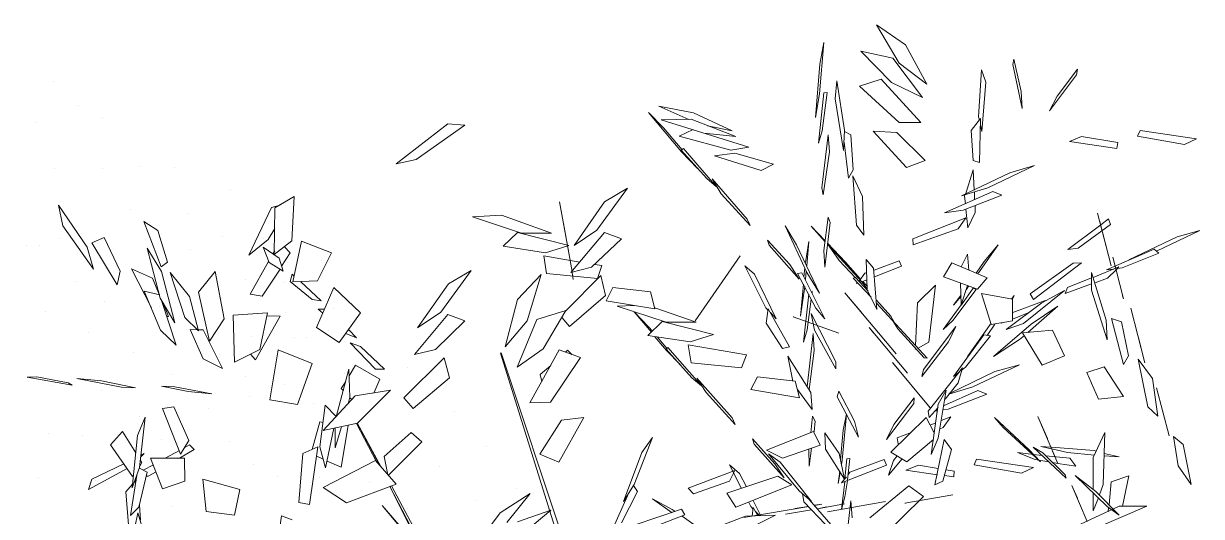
# Model space of a CAD drawing. Header units: metres. Extents: x 42 to 199, y -121 to 268.
# Drawn here: x 103.519 to 106.026, y -81.727 to -80.677 of the extents above; entities that cross this region are included whole.
import ezdxf

# ---------------------------------------------------------------- set-up
doc = ezdxf.new("R2010")
doc.units = ezdxf.units.M
doc.header["$LTSCALE"] = 0.3
doc.layers.get('0').update_dxf_attribs({"color": 8})
for name, color, linetype, lineweight in [('A-Hatch', 8, 'Continuous', 9), ('A-LANDSCAPE', 8, 'Continuous', 5), ('DA HOUSE ARCH LAYOUT', 8, 'Continuous', 9)]:
    doc.layers.add(name, color=color, linetype=linetype, lineweight=lineweight)

# ---------------------------------------------------------------- blocks, each defined once
blk = doc.blocks.new('02PTRX29')
at = {"color": 8, "linetype": 'Continuous', "transparency": 33554572}
for p, q in [((-0.04801, 0.46542), (-0.03662, 0.47326)), ((-0.04554, 0.45821), (-0.03662, 0.47326)), ((-0.05636, 0.44998), (-0.04801, 0.46542)), ((-0.03055, 0.46289), (-0.04308, 0.46023)), ((-0.04251, 0.45062), (-0.03055, 0.46289)), ((-0.01423, 0.44619), (-0.01594, 0.4663)), ((-0.01594, 0.4663), (-0.01442, 0.45783)), ((-0.09374, 0.44037), (-0.09014, 0.4577)), ((-0.09052, 0.45985), (-0.09336, 0.44707)), ((-0.09014, 0.4577), (-0.09052, 0.45985)), ((-0.04554, 0.45821), (-0.05636, 0.44998)), ((-0.04308, 0.46023), (-0.05465, 0.4448)), ((-0.01442, 0.45783), (-0.01271, 0.43695)), ((-0.11518, 0.45365), (-0.11556, 0.4558)), ((-0.10759, 0.4453), (-0.11556, 0.4558)), ((-0.11518, 0.45365), (-0.10456, 0.43948)), ((-0.0778, 0.45555), (-0.07951, 0.45074)), ((-0.07666, 0.43721), (-0.0778, 0.45555)), ((-0.07799, 0.43139), (-0.07951, 0.45074)), ((-0.05465, 0.4448), (-0.04251, 0.45062)), ((-0.03852, 0.45188), (-0.05408, 0.43493)), ((-0.04554, 0.43493), (-0.02998, 0.44923)), ((-0.03852, 0.45188), (-0.02998, 0.44923)), ((-0.0241, 0.43189), (-0.02106, 0.45125)), ((-0.02049, 0.44416), (-0.02106, 0.45125)), ((-0.10456, 0.43948), (-0.10759, 0.4453)), ((-0.09374, 0.44037), (-0.09336, 0.44707)), ((-0.02372, 0.42392), (-0.02049, 0.44416)), ((-0.01594, 0.44657), (-0.01727, 0.4467)), ((-0.01537, 0.43164), (-0.01727, 0.4467)), ((-0.01594, 0.44657), (-0.01385, 0.42683)), ((-0.01271, 0.43695), (-0.01423, 0.44619)), ((0.04877, 0.44138), (0.03511, 0.43873)), ((0.037, 0.43607), (0.04877, 0.44138)), ((-0.07382, 0.43177), (-0.07742, 0.43645)), ((-0.07742, 0.43645), (-0.07704, 0.41924)), ((-0.07704, 0.43582), (-0.07666, 0.43721)), ((-0.05408, 0.43493), (-0.04554, 0.43493)), ((0.01347, 0.42519), (0.04782, 0.43594)), ((0.0186, 0.42949), (0.03605, 0.43619)), ((0.03511, 0.43873), (0.01992, 0.43164)), ((0.03605, 0.43619), (0.04782, 0.43594)), ((0.03985, 0.42342), (0.05275, 0.43885)), ((0.04687, 0.43278), (0.05275, 0.43885)), ((-0.16224, 0.42848), (-0.14004, 0.43177)), ((-0.13909, 0.42962), (-0.14004, 0.43177)), ((-0.07742, 0.43404), (-0.07799, 0.43139)), ((-0.07458, 0.42), (-0.07382, 0.43177)), ((-0.04459, 0.43101), (-0.05579, 0.42)), ((-0.04839, 0.41722), (-0.0353, 0.43151)), ((-0.0353, 0.43151), (-0.04459, 0.43101)), ((-0.02752, 0.41633), (-0.02657, 0.43012)), ((-0.02657, 0.43012), (-0.0241, 0.43139)), ((-0.0241, 0.43189), (-0.02372, 0.42392)), ((-0.01822, 0.42342), (-0.01765, 0.43012)), ((-0.01518, 0.40925), (-0.01765, 0.43012)), ((-0.01385, 0.42683), (-0.01537, 0.43164)), ((0.03112, 0.43076), (0.0186, 0.42949)), ((0.01992, 0.43164), (0.0296, 0.43366)), ((0.0353, 0.43215), (0.0408, 0.42962)), ((0.04687, 0.43278), (0.03966, 0.42418)), ((0.1315, 0.43442), (0.12486, 0.43392)), ((0.12486, 0.43392), (0.14403, 0.42038)), ((0.15181, 0.41874), (0.1315, 0.43442)), ((-0.1575, 0.42633), (-0.16224, 0.42848)), ((-0.13909, 0.42962), (-0.1575, 0.42633)), ((-0.13131, 0.42709), (-0.11708, 0.42949)), ((-0.13093, 0.42468), (-0.13131, 0.42709)), ((-0.11234, 0.42747), (-0.13093, 0.42468)), ((-0.11708, 0.42949), (-0.11234, 0.42747)), ((-0.02562, 0.41304), (-0.02391, 0.42721)), ((0.02049, 0.42405), (0.01347, 0.42519)), ((0.0408, 0.42962), (0.02049, 0.42405)), ((-0.01575, 0.40659), (-0.01822, 0.42342)), ((0.0038, 0.41861), (0.01898, 0.42291)), ((0.02695, 0.4219), (0.00854, 0.41608)), ((0.01898, 0.42291), (0.02695, 0.4219)), ((0.03909, 0.42468), (0.02619, 0.40963)), ((0.02998, 0.41292), (0.04004, 0.42405)), ((0.03359, 0.41684), (0.03985, 0.42342)), ((0.04004, 0.42405), (0.03909, 0.42468)), ((0.03966, 0.42418), (0.04004, 0.42405)), ((-0.089, 0.41519), (-0.09868, 0.41798)), ((-0.09868, 0.41798), (-0.08027, 0.40925)), ((-0.07704, 0.41924), (-0.07458, 0.42)), ((-0.07496, 0.40836), (-0.07458, 0.41633)), ((-0.07154, 0.40672), (-0.07458, 0.41633)), ((-0.05579, 0.42), (-0.04839, 0.41722)), ((-0.02562, 0.41304), (-0.02752, 0.41633)), ((0.00854, 0.41608), (0.0038, 0.41861)), ((0.14403, 0.42038), (0.15181, 0.41874)), ((-0.07002, 0.40609), (-0.089, 0.41519)), ((-0.03112, 0.40583), (-0.02733, 0.41393)), ((-0.02884, 0.39457), (-0.02733, 0.41393)), ((0.02789, 0.41279), (0.01404, 0.39698)), ((0.02429, 0.40697), (0.02789, 0.41279)), ((0.02619, 0.40963), (0.02998, 0.41292)), ((-0.08236, 0.40786), (-0.08577, 0.40634)), ((-0.08236, 0.40786), (-0.06338, 0.39951)), ((-0.07002, 0.40609), (-0.08027, 0.40925)), ((-0.07514, 0.40457), (-0.07514, 0.4076)), ((-0.01575, 0.40659), (-0.01518, 0.40925)), ((0.0129, 0.39445), (0.02429, 0.40697)), ((0.07002, 0.40381), (0.0611, 0.40912)), ((0.0611, 0.40912), (0.07306, 0.39268)), ((-0.08577, 0.40634), (-0.07059, 0.40052)), ((-0.07533, 0.39963), (-0.07533, 0.40229)), ((-0.07116, 0.40596), (-0.07154, 0.40305)), ((-0.07135, 0.40647), (-0.07116, 0.40596)), ((-0.03169, 0.39065), (-0.03112, 0.40583)), ((0.08198, 0.3866), (0.07002, 0.40381)), ((0.08406, 0.38382), (0.08767, 0.40381)), ((0.08767, 0.40381), (0.08596, 0.39382)), ((0.19944, 0.40141), (0.19185, 0.40583)), ((0.19185, 0.40583), (0.1928, 0.3885)), ((0.20077, 0.40153), (0.19735, 0.40242)), ((0.27306, 0.38597), (0.28426, 0.40242)), ((0.28255, 0.39432), (0.28426, 0.40242)), ((-0.12334, 0.39938), (-0.12771, 0.38268)), ((-0.07249, 0.39356), (-0.07533, 0.39963)), ((-0.07249, 0.39356), (-0.07173, 0.4009)), ((-0.07173, 0.39748), (-0.05086, 0.38926)), ((-0.06869, 0.39318), (-0.07173, 0.39748)), ((-0.06338, 0.39951), (-0.07059, 0.40052)), ((-0.01841, 0.39571), (-0.01765, 0.39774)), ((-0.01765, 0.39774), (-0.01594, 0.38471)), ((0.11044, 0.3985), (0.0909, 0.39154)), ((0.10266, 0.39154), (0.12183, 0.39786)), ((0.12183, 0.39786), (0.11044, 0.3985)), ((0.19963, 0.38306), (0.19944, 0.40141)), ((0.20968, 0.38281), (0.20077, 0.40153)), ((-0.12866, 0.37863), (-0.1241, 0.39647)), ((-0.12847, 0.39483), (-0.12771, 0.3971)), ((-0.12847, 0.39483), (-0.11575, 0.38559)), ((-0.12467, 0.3947), (-0.12771, 0.3971)), ((-0.11177, 0.38509), (-0.12467, 0.3947)), ((-0.05105, 0.38686), (-0.06869, 0.39318)), ((-0.03169, 0.39065), (-0.02884, 0.39457)), ((-0.01841, 0.39571), (-0.01632, 0.37813)), ((-0.01651, 0.3885), (-0.01101, 0.39419)), ((-0.01651, 0.38812), (-0.01101, 0.39419)), ((-0.0093, 0.37598), (-0.00076, 0.39432)), ((-0.00076, 0.39432), (-0.00531, 0.38686)), ((0.01404, 0.39698), (0.0129, 0.39445)), ((0.08596, 0.39382), (0.08274, 0.37648)), ((0.19944, 0.39331), (0.20209, 0.38901)), ((0.25086, 0.39609), (0.24403, 0.37825)), ((0.24536, 0.39255), (0.25086, 0.39609)), ((0.2706, 0.37737), (0.28255, 0.39432)), ((-0.16357, 0.39255), (-0.14649, 0.38445)), ((-0.15465, 0.39002), (-0.16357, 0.39255)), ((-0.13568, 0.38104), (-0.15465, 0.39002)), ((-0.05105, 0.38686), (-0.05086, 0.38926)), ((-0.01006, 0.38825), (-0.0093, 0.37863)), ((-0.00873, 0.3799), (-0.01006, 0.38825)), ((-0.00266, 0.37914), (0.00607, 0.38875)), ((0.00607, 0.38875), (0.0055, 0.38673)), ((0.07002, 0.39179), (0.06338, 0.38926)), ((0.06338, 0.38926), (0.07514, 0.37813)), ((0.0833, 0.3761), (0.07002, 0.39179)), ((0.07306, 0.39268), (0.08198, 0.3866)), ((0.10418, 0.39179), (0.08406, 0.3866)), ((0.0909, 0.39154), (0.10266, 0.39154)), ((0.10987, 0.38635), (0.10418, 0.39179)), ((0.189, 0.38838), (0.17724, 0.38382)), ((0.19242, 0.37231), (0.189, 0.38838)), ((0.1928, 0.3885), (0.19963, 0.38306)), ((0.20209, 0.38901), (0.20968, 0.38281)), ((0.24156, 0.38003), (0.24536, 0.39255)), ((0.26016, 0.37661), (0.26642, 0.38977)), ((0.27117, 0.38774), (0.26642, 0.38977)), ((-0.14744, 0.38357), (-0.14555, 0.38521)), ((-0.14555, 0.38521), (-0.12695, 0.37712)), ((-0.11575, 0.38559), (-0.11177, 0.38509)), ((-0.08444, 0.38686), (-0.07894, 0.38041)), ((-0.07647, 0.37547), (-0.08444, 0.38686)), ((-0.03074, 0.37256), (-0.01803, 0.38635)), ((-0.03036, 0.37345), (-0.01992, 0.38433)), ((-0.01746, 0.38749), (-0.02448, 0.38015)), ((-0.02201, 0.38079), (-0.01803, 0.38635)), ((-0.01841, 0.3861), (-0.01746, 0.38698)), ((-0.01746, 0.38698), (-0.01746, 0.38749)), ((-0.01632, 0.37813), (-0.01594, 0.38471)), ((-0.00531, 0.38686), (-0.01423, 0.36788)), ((-0.00626, 0.37345), (0.0055, 0.38673)), ((0.08406, 0.3866), (0.09317, 0.38382)), ((0.09317, 0.38382), (0.10987, 0.38635)), ((0.17724, 0.38382), (0.18274, 0.37282)), ((0.19337, 0.38382), (0.19564, 0.3861)), ((0.19678, 0.37851), (0.19337, 0.38382)), ((0.19773, 0.38167), (0.20399, 0.38597)), ((0.2002, 0.38332), (0.19944, 0.38458)), ((0.20399, 0.38597), (0.20171, 0.3799)), ((0.24384, 0.37648), (0.24953, 0.38559)), ((0.24441, 0.36598), (0.24953, 0.38559)), ((0.2613, 0.37117), (0.27117, 0.38774)), ((0.2706, 0.37737), (0.27306, 0.38597)), ((-0.13302, 0.37788), (-0.14744, 0.38357)), ((-0.13568, 0.38104), (-0.13663, 0.38129)), ((-0.13359, 0.36573), (-0.12942, 0.38205)), ((-0.12942, 0.38205), (-0.13112, 0.37547)), ((-0.0983, 0.36548), (-0.11708, 0.37977)), ((-0.11708, 0.37977), (-0.11386, 0.37965)), ((-0.11386, 0.37965), (-0.09697, 0.36763)), ((-0.06623, 0.37977), (-0.08008, 0.37395)), ((-0.07894, 0.38041), (-0.07571, 0.37572)), ((-0.0723, 0.38319), (-0.07287, 0.37699)), ((-0.06983, 0.37825), (-0.0723, 0.38319)), ((-0.063, 0.37433), (-0.06623, 0.37977)), ((-0.04554, 0.38066), (-0.04649, 0.37851)), ((-0.03567, 0.37699), (-0.04554, 0.38066)), ((-0.03549, 0.37775), (-0.03264, 0.38116)), ((-0.03302, 0.36927), (-0.03264, 0.38116)), ((-0.02448, 0.38015), (-0.03036, 0.37345)), ((-0.02846, 0.37395), (-0.02201, 0.38079)), ((-0.00266, 0.37914), (-0.00626, 0.37345)), ((0.03454, 0.357), (0.01689, 0.38256)), ((0.07116, 0.37876), (0.07382, 0.37914)), ((0.0797, 0.38015), (0.09393, 0.38256)), ((0.09279, 0.3756), (0.09393, 0.38256)), ((0.19621, 0.37661), (0.19773, 0.38167)), ((0.20171, 0.3799), (0.19621, 0.37661)), ((0.2019, 0.38041), (0.20912, 0.3675)), ((0.24403, 0.37825), (0.24156, 0.38003)), ((-0.13112, 0.37762), (-0.13302, 0.37788)), ((-0.13074, 0.37712), (-0.13169, 0.37825)), ((-0.13169, 0.37825), (-0.12164, 0.37408)), ((-0.13074, 0.37712), (-0.12733, 0.37383)), ((-0.12695, 0.37712), (-0.1298, 0.37737)), ((-0.12107, 0.37598), (-0.12676, 0.35738)), ((-0.12107, 0.36915), (-0.12107, 0.37598)), ((-0.04649, 0.37851), (-0.03586, 0.37433)), ((-0.03549, 0.37775), (-0.03681, 0.36156)), ((-0.03283, 0.37598), (-0.03207, 0.37572)), ((-0.03207, 0.37572), (-0.02979, 0.37269)), ((-0.0074, 0.37585), (-0.01632, 0.35789)), ((-0.01423, 0.36788), (-0.0093, 0.37598)), ((-0.0129, 0.36206), (-0.00569, 0.3756)), ((-0.00911, 0.37661), (-0.00873, 0.37332)), ((-0.00816, 0.37433), (-0.00854, 0.37788)), ((-0.00569, 0.3756), (-0.0074, 0.37585)), ((0.00266, 0.35789), (0.0112, 0.37535)), ((0.01499, 0.37863), (0.00683, 0.36219)), ((0.0112, 0.37535), (0.01499, 0.37863)), ((0.06964, 0.367), (0.07154, 0.37484)), ((0.07287, 0.3737), (0.07116, 0.37876)), ((0.07154, 0.37484), (0.0852, 0.36105)), ((0.09279, 0.3756), (0.07287, 0.3737)), ((0.07514, 0.37813), (0.0833, 0.3761)), ((0.08274, 0.3761), (0.08236, 0.37332)), ((0.08274, 0.37648), (0.08274, 0.3761)), ((0.10038, 0.357), (0.09488, 0.37522)), ((0.09488, 0.37522), (0.10418, 0.36548)), ((0.1224, 0.37686), (0.13131, 0.37155)), ((0.13435, 0.36042), (0.1224, 0.37686)), ((0.19185, 0.37459), (0.19261, 0.37535)), ((0.19261, 0.37535), (0.19337, 0.37256)), ((0.20437, 0.36674), (0.19735, 0.37737)), ((0.22278, 0.37648), (0.21936, 0.35789)), ((0.22942, 0.36826), (0.22278, 0.37648)), ((0.23284, 0.36662), (0.24043, 0.3761)), ((0.24043, 0.3761), (0.23473, 0.35839)), ((0.24384, 0.37648), (0.23872, 0.35624)), ((0.24745, 0.37383), (0.25561, 0.3775)), ((0.24783, 0.36219), (0.25561, 0.3775)), ((0.2613, 0.37117), (0.26016, 0.37661)), ((-0.1224, 0.37193), (-0.12733, 0.37383)), ((-0.12107, 0.37395), (-0.11158, 0.37016)), ((-0.11063, 0.36775), (-0.12107, 0.37155)), ((-0.11158, 0.37016), (-0.11063, 0.36775)), ((-0.08008, 0.37395), (-0.07628, 0.36953)), ((-0.07628, 0.36953), (-0.063, 0.37433)), ((-0.07571, 0.3694), (-0.07458, 0.36991)), ((-0.07458, 0.36991), (-0.07002, 0.36333)), ((-0.07268, 0.37041), (-0.07306, 0.37066)), ((-0.07192, 0.36927), (-0.07268, 0.37041)), ((-0.06983, 0.36333), (-0.0723, 0.37092)), ((-0.06964, 0.37193), (-0.06983, 0.36333)), ((-0.05977, 0.37104), (-0.05275, 0.36409)), ((-0.05977, 0.37104), (-0.05712, 0.34865)), ((-0.03454, 0.36636), (-0.02752, 0.37383)), ((-0.0334, 0.36877), (-0.02846, 0.37408)), ((-0.03302, 0.37319), (-0.03036, 0.37218)), ((-0.03302, 0.36965), (-0.03093, 0.37231)), ((-0.03283, 0.37079), (-0.03131, 0.37256)), ((-0.02941, 0.3718), (-0.02884, 0.37168)), ((-0.02922, 0.37206), (-0.02884, 0.37168)), ((-0.02846, 0.37408), (-0.02752, 0.37383)), ((-0.00854, 0.37054), (-0.00683, 0.3589)), ((-0.00797, 0.37142), (-0.00683, 0.3589)), ((0.05199, 0.36839), (0.0668, 0.37016)), ((0.06945, 0.36497), (0.0668, 0.37016)), ((0.14346, 0.35435), (0.13131, 0.37155)), ((0.17629, 0.37016), (0.16585, 0.36016)), ((0.18312, 0.35447), (0.17629, 0.37016)), ((0.18122, 0.36485), (0.18938, 0.37244)), ((0.18274, 0.37282), (0.19242, 0.37231)), ((0.19337, 0.37256), (0.18483, 0.36548)), ((0.24745, 0.37383), (0.24479, 0.36738)), ((-0.13321, 0.36687), (-0.13359, 0.36573)), ((-0.12714, 0.34966), (-0.12107, 0.36915)), ((-0.10152, 0.36409), (-0.11044, 0.36902)), ((-0.11044, 0.36902), (-0.09431, 0.35599)), ((-0.0983, 0.36548), (-0.09697, 0.36763)), ((-0.09071, 0.367), (-0.08957, 0.3656)), ((-0.08995, 0.3656), (-0.09071, 0.367)), ((-0.08995, 0.3656), (-0.0778, 0.36775)), ((-0.08995, 0.357), (-0.08995, 0.3656)), ((-0.0778, 0.36775), (-0.0816, 0.35561)), ((-0.06661, 0.35725), (-0.07571, 0.3694)), ((-0.06983, 0.36725), (-0.0668, 0.3632)), ((-0.0668, 0.3632), (-0.06983, 0.36674)), ((-0.0444, 0.3441), (-0.02429, 0.36801)), ((-0.04232, 0.3589), (-0.03662, 0.36522)), ((-0.03681, 0.36156), (-0.03302, 0.36927)), ((-0.02429, 0.36801), (-0.03093, 0.36016)), ((-0.01139, 0.36788), (-0.01139, 0.36864)), ((-0.01139, 0.36864), (-0.01101, 0.36851)), ((-0.00949, 0.35359), (-0.01101, 0.3656)), ((-0.00797, 0.34865), (-0.01006, 0.3675)), ((0.05029, 0.36181), (0.05199, 0.36839)), ((0.08387, 0.35485), (0.06964, 0.367)), ((0.10418, 0.36548), (0.10911, 0.34688)), ((0.18483, 0.36548), (0.18122, 0.36485)), ((0.20912, 0.3675), (0.20437, 0.36674)), ((0.22506, 0.34903), (0.22942, 0.36826)), ((0.22942, 0.35308), (0.23284, 0.36662)), ((0.23872, 0.35624), (0.24441, 0.36598)), ((0.25067, 0.36877), (0.24422, 0.35346)), ((0.2446, 0.36725), (0.25067, 0.36877)), ((-0.14194, 0.34056), (-0.13644, 0.36206)), ((-0.09735, 0.35574), (-0.10778, 0.36282)), ((-0.10778, 0.36282), (-0.09602, 0.35245)), ((-0.09014, 0.36029), (-0.10285, 0.3651)), ((-0.10285, 0.3651), (-0.10285, 0.36472)), ((-0.08748, 0.35371), (-0.10152, 0.36409)), ((-0.07002, 0.36333), (-0.06983, 0.36333)), ((-0.06983, 0.36333), (-0.06281, 0.35371)), ((-0.05655, 0.34245), (-0.03662, 0.36396)), ((-0.05199, 0.34739), (-0.05275, 0.36409)), ((-0.01632, 0.35789), (-0.0129, 0.36206)), ((0.00588, 0.36181), (-0.00247, 0.34688)), ((0.00588, 0.36118), (0.00683, 0.36219)), ((0.00664, 0.35612), (0.00588, 0.36181)), ((0.05029, 0.36219), (0.03416, 0.3565)), ((0.04592, 0.3565), (0.06509, 0.36282)), ((0.06945, 0.36497), (0.05029, 0.36181)), ((0.05845, 0.36054), (0.05161, 0.35257)), ((0.05275, 0.35472), (0.05845, 0.36054)), ((0.06509, 0.36282), (0.05845, 0.36307)), ((0.09412, 0.34612), (0.0852, 0.36118)), ((0.0852, 0.36118), (0.09659, 0.35763)), ((0.18236, 0.36168), (0.17989, 0.36168)), ((0.18236, 0.36168), (0.18065, 0.36004)), ((0.23815, 0.34751), (0.24384, 0.3651)), ((0.24118, 0.35877), (0.24346, 0.36459)), ((-0.13549, 0.34334), (-0.13283, 0.35662)), ((-0.12885, 0.35801), (-0.13359, 0.33992)), ((-0.13283, 0.35662), (-0.12885, 0.35801)), ((-0.12676, 0.35738), (-0.12714, 0.34966)), ((-0.08995, 0.35776), (-0.09678, 0.36042)), ((-0.09431, 0.35599), (-0.08748, 0.35371)), ((-0.09014, 0.36029), (-0.08995, 0.36004)), ((-0.08995, 0.36004), (-0.09014, 0.36029)), ((-0.0816, 0.35561), (-0.08995, 0.357)), ((-0.08558, 0.35612), (-0.08634, 0.35637)), ((-0.0723, 0.34309), (-0.0816, 0.35612)), ((-0.06281, 0.35371), (-0.06661, 0.35725)), ((-0.04497, 0.35397), (-0.04308, 0.357)), ((-0.04364, 0.3565), (-0.04232, 0.3589)), ((-0.02182, 0.35219), (-0.00398, 0.35865)), ((-0.01101, 0.35991), (-0.02068, 0.34094)), ((-0.01233, 0.35346), (-0.01101, 0.35991)), ((-0.00398, 0.35865), (-0.00417, 0.35865)), ((0.00019, 0.34625), (0.00664, 0.35612)), ((0.00493, 0.36029), (0.00266, 0.35789)), ((0.04744, 0.35675), (0.02733, 0.35169)), ((0.03416, 0.3565), (0.04592, 0.3565)), ((0.05313, 0.35131), (0.04744, 0.35675)), ((0.08672, 0.35827), (0.08387, 0.35485)), ((0.09659, 0.35763), (0.10437, 0.33891)), ((0.10911, 0.34688), (0.10038, 0.357)), ((0.1315, 0.35953), (0.12486, 0.357)), ((0.12486, 0.357), (0.13644, 0.34587)), ((0.1446, 0.34385), (0.1315, 0.35953)), ((0.13435, 0.36042), (0.14346, 0.35435)), ((0.16585, 0.36016), (0.1742, 0.34853)), ((0.19735, 0.3589), (0.20247, 0.35903)), ((0.19735, 0.3589), (0.20703, 0.34169)), ((0.21576, 0.35928), (0.20228, 0.36016)), ((0.20228, 0.36016), (0.20532, 0.34587)), ((0.20247, 0.35903), (0.20247, 0.3589)), ((0.21519, 0.34081), (0.21576, 0.35928)), ((0.22506, 0.34903), (0.21936, 0.35789)), ((0.23473, 0.35839), (0.22942, 0.35308)), ((0.24175, 0.35877), (0.24118, 0.35877)), ((-0.11044, 0.34334), (-0.1057, 0.35346)), ((-0.1057, 0.35346), (-0.09393, 0.35232)), ((-0.09393, 0.35232), (-0.10171, 0.33967)), ((-0.08255, 0.34309), (-0.09735, 0.35574)), ((-0.09469, 0.35131), (-0.09279, 0.34979)), ((-0.08008, 0.35131), (-0.08311, 0.35574)), ((-0.08141, 0.35118), (-0.07875, 0.35156)), ((-0.0668, 0.33524), (-0.07875, 0.35156)), ((-0.06774, 0.35485), (-0.05503, 0.3379)), ((-0.0649, 0.34878), (-0.06774, 0.35485)), ((-0.05541, 0.34258), (-0.04497, 0.35397)), ((-0.04877, 0.33651), (-0.03378, 0.35447)), ((-0.03738, 0.35232), (-0.0444, 0.3441)), ((-0.03378, 0.35447), (-0.03549, 0.35232)), ((-0.02068, 0.33828), (-0.01233, 0.35346)), ((-0.01214, 0.34536), (-0.01177, 0.35207)), ((-0.01177, 0.35207), (-0.00949, 0.33119)), ((-0.00949, 0.35359), (-0.00797, 0.34865)), ((0.02733, 0.35169), (0.03643, 0.34878)), ((0.03643, 0.34878), (0.05313, 0.35131)), ((0.05124, 0.35295), (0.05275, 0.35472)), ((0.1704, 0.35359), (0.16737, 0.35042)), ((0.16737, 0.35042), (0.17154, 0.35207)), ((0.1742, 0.34853), (0.18312, 0.35447)), ((0.21993, 0.33841), (0.22752, 0.35359)), ((0.22752, 0.3422), (0.23265, 0.35371)), ((0.22752, 0.35359), (0.22942, 0.35359)), ((0.22942, 0.35359), (0.2298, 0.35359)), ((0.2298, 0.35359), (0.23265, 0.35371)), ((0.23815, 0.34751), (0.24422, 0.35346)), ((-0.13947, 0.35042), (-0.14194, 0.34056)), ((-0.09279, 0.34979), (-0.08255, 0.34309)), ((-0.07154, 0.33891), (-0.08141, 0.35118)), ((-0.05446, 0.33524), (-0.0649, 0.34878)), ((-0.05712, 0.34865), (-0.05294, 0.34638)), ((-0.00247, 0.34688), (0.00019, 0.34625)), ((0.03719, 0.34764), (0.01442, 0.34372)), ((0.04516, 0.34663), (0.03207, 0.33157)), ((0.03719, 0.34764), (0.03605, 0.34056)), ((0.04592, 0.346), (0.04516, 0.34663)), ((0.04554, 0.34612), (0.04934, 0.35068)), ((0.05029, 0.3508), (0.04573, 0.34536)), ((0.15636, 0.33803), (0.16585, 0.34701)), ((0.16984, 0.3484), (0.15997, 0.33803)), ((0.16585, 0.34701), (0.16984, 0.3484)), ((-0.14498, 0.33448), (-0.13928, 0.34207)), ((-0.13928, 0.34207), (-0.14308, 0.32335)), ((-0.13359, 0.33992), (-0.13549, 0.34334)), ((-0.11044, 0.34334), (-0.10171, 0.33967)), ((-0.0723, 0.34309), (-0.07344, 0.3441)), ((-0.05655, 0.34245), (-0.05541, 0.34258)), ((-0.05218, 0.34612), (-0.0518, 0.346)), ((-0.05199, 0.34638), (-0.0518, 0.346)), ((-0.01214, 0.34536), (-0.01025, 0.33006)), ((-0.01082, 0.32892), (-0.0019, 0.34321)), ((-0.0019, 0.34321), (-0.0038, 0.33335)), ((0.01442, 0.34372), (0.01632, 0.33866)), ((0.03586, 0.33474), (0.04592, 0.346)), ((0.04042, 0.33992), (0.04573, 0.34536)), ((0.04592, 0.346), (0.04554, 0.34612)), ((0.11063, 0.34448), (0.05826, 0.18698)), ((0.05996, 0.18065), (0.11082, 0.34435)), ((0.07951, 0.34271), (0.08786, 0.34562)), ((0.07951, 0.34271), (0.09127, 0.32512)), ((0.08463, 0.34549), (0.08274, 0.34372)), ((0.08463, 0.34549), (0.08539, 0.34473)), ((0.09943, 0.32487), (0.08786, 0.34562)), ((0.10437, 0.33891), (0.09412, 0.34612)), ((0.11082, 0.34435), (0.11082, 0.34448)), ((0.13093, 0.33474), (0.13302, 0.34258)), ((0.14877, 0.32677), (0.13302, 0.34258)), ((0.13644, 0.34587), (0.1446, 0.34385)), ((0.19811, 0.34574), (0.18483, 0.3403)), ((0.20134, 0.32601), (0.19811, 0.34574)), ((0.20532, 0.34587), (0.21519, 0.34081)), ((0.20893, 0.34397), (0.20703, 0.34169)), ((0.22752, 0.3422), (0.21993, 0.33841)), ((-0.126, 0.33904), (-0.13359, 0.3274)), ((-0.126, 0.33904), (-0.11917, 0.33676)), ((-0.08311, 0.33714), (-0.09279, 0.3398)), ((-0.09279, 0.3398), (-0.07439, 0.33119)), ((-0.07021, 0.33777), (-0.07154, 0.33891)), ((-0.05693, 0.32158), (-0.0704, 0.33866)), ((-0.0704, 0.33866), (-0.06869, 0.33271)), ((-0.05769, 0.32297), (-0.04289, 0.34068)), ((-0.05503, 0.3379), (-0.05446, 0.33524)), ((-0.04289, 0.34068), (-0.04573, 0.33739)), ((-0.02068, 0.34094), (-0.02068, 0.33828)), ((0.01632, 0.33866), (0.03605, 0.34056)), ((0.09108, 0.33954), (0.09526, 0.336)), ((0.15997, 0.33803), (0.15636, 0.33803)), ((0.15826, 0.3341), (0.16775, 0.33967)), ((0.17021, 0.3355), (0.16775, 0.33967)), ((0.1704, 0.33803), (0.17002, 0.32715)), ((0.17534, 0.31943), (0.1704, 0.33803)), ((0.18483, 0.3403), (0.19052, 0.32424)), ((-0.14706, 0.31968), (-0.14498, 0.33448)), ((-0.12372, 0.32626), (-0.11917, 0.33676)), ((-0.06528, 0.32854), (-0.08311, 0.33714)), ((-0.0668, 0.33524), (-0.06926, 0.33701)), ((-0.00474, 0.33335), (-0.00645, 0.32677)), ((0.01006, 0.33512), (-0.00474, 0.33335)), ((0.01271, 0.33006), (0.01006, 0.33512)), ((0.03378, 0.33461), (0.01992, 0.31892)), ((0.03017, 0.32892), (0.03378, 0.33461)), ((0.03207, 0.33157), (0.03586, 0.33474)), ((0.09526, 0.336), (0.09469, 0.33322)), ((0.14517, 0.32259), (0.13093, 0.33474)), ((0.16054, 0.32866), (0.15826, 0.3341)), ((0.17154, 0.33322), (0.17344, 0.33044)), ((0.26737, 0.33347), (0.25409, 0.33081)), ((0.25959, 0.33107), (0.27705, 0.33448)), ((0.27705, 0.33448), (0.26737, 0.33347)), ((0.27895, 0.33183), (0.29659, 0.33499)), ((0.2928, 0.33512), (0.28047, 0.33271)), ((0.29659, 0.33499), (0.2928, 0.33512)), ((-0.15143, 0.31197), (-0.14649, 0.33081)), ((-0.07647, 0.32968), (-0.07989, 0.32828)), ((-0.06471, 0.32234), (-0.07989, 0.32828)), ((-0.063, 0.32373), (-0.07647, 0.32968)), ((-0.07439, 0.33119), (-0.06509, 0.32828)), ((-0.06869, 0.33271), (-0.06357, 0.32626)), ((-0.06509, 0.32828), (-0.06528, 0.32854)), ((-0.06091, 0.32436), (-0.06395, 0.3298)), ((-0.06091, 0.31095), (-0.06395, 0.3298)), ((-0.02182, 0.32942), (-0.02808, 0.31766)), ((-0.02182, 0.32942), (-0.02125, 0.32727)), ((-0.00569, 0.33006), (-0.01139, 0.32221)), ((-0.01082, 0.32892), (-0.01139, 0.32221)), ((-0.00645, 0.32677), (0.01271, 0.33006)), ((0.01879, 0.31639), (0.03017, 0.32892)), ((0.16699, 0.3169), (0.15409, 0.3298)), ((0.15409, 0.3298), (0.16794, 0.32765)), ((0.17344, 0.33044), (0.17249, 0.32955)), ((0.22411, 0.32841), (0.23872, 0.33119)), ((0.2334, 0.3293), (0.22411, 0.32841)), ((0.24384, 0.33145), (0.2334, 0.3293)), ((0.23872, 0.33119), (0.24384, 0.33145)), ((0.25409, 0.33081), (0.25959, 0.33107)), ((0.28047, 0.33271), (0.27895, 0.33183)), ((-0.13359, 0.3274), (-0.12372, 0.32626)), ((-0.05807, 0.30463), (-0.06091, 0.32436)), ((-0.05142, 0.32677), (-0.04346, 0.31639)), ((-0.05124, 0.32462), (-0.05142, 0.32677)), ((-0.04061, 0.31045), (-0.05124, 0.32462)), ((-0.02125, 0.32727), (-0.0296, 0.31133)), ((0.09127, 0.32512), (0.09943, 0.32487)), ((0.14517, 0.32259), (0.14877, 0.32677)), ((0.16794, 0.32765), (0.18046, 0.31399)), ((0.16927, 0.32613), (0.17002, 0.32689)), ((0.17002, 0.32715), (0.17059, 0.32449)), ((0.1797, 0.32398), (0.17534, 0.31956)), ((0.18179, 0.30754), (0.1797, 0.32398)), ((0.19052, 0.32424), (0.20134, 0.32601)), ((-0.14308, 0.32335), (-0.14706, 0.31968)), ((-0.10778, 0.30109), (-0.1, 0.31956)), ((-0.1, 0.31956), (-0.1038, 0.31083)), ((-0.08293, 0.31905), (-0.09659, 0.3064)), ((-0.08634, 0.31513), (-0.08293, 0.31905)), ((-0.06205, 0.31791), (-0.06585, 0.31943)), ((-0.06585, 0.31943), (-0.06281, 0.31513)), ((-0.06281, 0.32209), (-0.06471, 0.32234)), ((-0.05731, 0.31905), (-0.06091, 0.3231)), ((-0.06034, 0.32259), (-0.06072, 0.32272)), ((-0.06072, 0.32171), (-0.05958, 0.32158)), ((-0.05939, 0.31285), (-0.05617, 0.31905)), ((-0.05769, 0.32297), (-0.05731, 0.32335)), ((-0.05693, 0.32158), (-0.05731, 0.31905)), ((-0.04232, 0.30551), (-0.05617, 0.31905)), ((-0.02486, 0.32031), (-0.02486, 0.32057)), ((-0.02486, 0.32057), (-0.02353, 0.31412)), ((-0.02315, 0.30235), (-0.02486, 0.32031)), ((-0.01158, 0.31968), (-0.01252, 0.31766)), ((-0.01082, 0.3131), (-0.01158, 0.31968)), ((0.01992, 0.31892), (0.01879, 0.31639)), ((0.08805, 0.30159), (0.07818, 0.31905)), ((0.07818, 0.31905), (0.08691, 0.31804)), ((0.23322, 0.31007), (0.2391, 0.32335)), ((0.24346, 0.32259), (0.23644, 0.30475)), ((0.2391, 0.32335), (0.24346, 0.32259)), ((0.25333, 0.31209), (0.25029, 0.31918)), ((0.25029, 0.31918), (0.25257, 0.29944)), ((-0.10095, 0.30172), (-0.08634, 0.31513)), ((-0.06167, 0.31462), (-0.06281, 0.31513)), ((-0.05996, 0.31703), (-0.05769, 0.31614)), ((-0.04346, 0.31639), (-0.04061, 0.31045)), ((-0.0296, 0.31133), (-0.02808, 0.31766)), ((-0.01252, 0.31766), (-0.01214, 0.31348)), ((0.08691, 0.31804), (0.09545, 0.30475)), ((0.15788, 0.29982), (0.16699, 0.31677)), ((0.16699, 0.31677), (0.15826, 0.3002)), ((0.15959, 0.30172), (0.16737, 0.31677)), ((0.18046, 0.31399), (0.16699, 0.3169)), ((0.17344, 0.29957), (0.17059, 0.31601)), ((0.17325, 0.31551), (0.17572, 0.30716)), ((0.17572, 0.30716), (0.17572, 0.315)), ((0.17629, 0.31488), (0.17951, 0.29931)), ((0.18179, 0.31741), (0.18046, 0.31715)), ((0.18483, 0.30653), (0.18179, 0.31741)), ((-0.15314, 0.31171), (-0.15693, 0.30855)), ((-0.15503, 0.3002), (-0.15314, 0.31171)), ((-0.12164, 0.30336), (-0.12619, 0.31323)), ((-0.12562, 0.29286), (-0.12619, 0.31323)), ((-0.06319, 0.31045), (-0.06604, 0.30653)), ((-0.05958, 0.29274), (-0.06319, 0.31045)), ((-0.06091, 0.31095), (-0.05807, 0.30463)), ((-0.05902, 0.31361), (-0.05958, 0.31386)), ((-0.05902, 0.31045), (-0.04858, 0.30172)), ((-0.04478, 0.31108), (-0.05029, 0.31323)), ((-0.04516, 0.3088), (-0.04478, 0.31108)), ((-0.02353, 0.31412), (-0.02258, 0.3026)), ((-0.01632, 0.3131), (-0.02201, 0.30501)), ((-0.01632, 0.3131), (-0.0167, 0.30665)), ((-0.01195, 0.31361), (-0.01461, 0.3083)), ((0.00645, 0.30627), (-0.01195, 0.31361)), ((0.00323, 0.30096), (0.01195, 0.3107)), ((0.01195, 0.3107), (0.01139, 0.30868)), ((0.05124, 0.31121), (0.05845, 0.29286)), ((0.05124, 0.31121), (0.05541, 0.30539)), ((0.14175, 0.30956), (0.14593, 0.31323)), ((0.14593, 0.31323), (0.15655, 0.30374)), ((0.23644, 0.30475), (0.23322, 0.31007)), ((0.25542, 0.29147), (0.25333, 0.31209)), ((0.25921, 0.31361), (0.2539, 0.30526)), ((0.26396, 0.30842), (0.25921, 0.31361)), ((-0.15693, 0.30855), (-0.16016, 0.29286)), ((-0.12202, 0.30615), (-0.12296, 0.30589)), ((-0.12221, 0.30438), (-0.11158, 0.30539)), ((-0.10532, 0.30741), (-0.12202, 0.30615)), ((-0.11158, 0.30539), (-0.10551, 0.30678)), ((-0.09811, 0.30741), (-0.11101, 0.29527)), ((-0.11063, 0.29666), (-0.1019, 0.30526)), ((-0.1057, 0.30589), (-0.10778, 0.30109)), ((-0.10551, 0.30678), (-0.10532, 0.30678)), ((-0.10532, 0.30678), (-0.10114, 0.30779)), ((-0.10513, 0.30741), (-0.10532, 0.30741)), ((-0.10114, 0.30779), (-0.10513, 0.30741)), ((-0.1019, 0.30526), (-0.09811, 0.30741)), ((-0.10152, 0.30425), (-0.09203, 0.30539)), ((-0.09659, 0.3064), (-0.10095, 0.30172)), ((-0.09203, 0.30539), (-0.09886, 0.3026)), ((-0.06604, 0.30653), (-0.06262, 0.29413)), ((-0.04858, 0.30172), (-0.04232, 0.30551)), ((-0.04611, 0.30906), (-0.04516, 0.3088)), ((-0.0241, 0.29489), (-0.0167, 0.30665)), ((0.00019, 0.30311), (-0.01461, 0.3083)), ((-0.0112, 0.30703), (-0.01025, 0.30007)), ((-0.01025, 0.30007), (-0.01006, 0.30653)), ((0.01139, 0.30868), (-0.00038, 0.29539)), ((0.00019, 0.30311), (0.00645, 0.30627)), ((0.06262, 0.28616), (0.05541, 0.30539)), ((0.15484, 0.29641), (0.14175, 0.30956)), ((0.17951, 0.29931), (0.18179, 0.30754)), ((0.18843, 0.30501), (0.18255, 0.30766)), ((0.18255, 0.30766), (0.18578, 0.28502)), ((0.23113, 0.30653), (0.23284, 0.30842)), ((0.23682, 0.30311), (0.23113, 0.30653)), ((0.23473, 0.30728), (0.23284, 0.30842)), ((0.24251, 0.30311), (0.23682, 0.30615)), ((0.25523, 0.2959), (0.26396, 0.30842)), ((-0.13188, 0.30362), (-0.126, 0.30501)), ((-0.126, 0.30412), (-0.13188, 0.30362)), ((-0.12164, 0.30336), (-0.12164, 0.29084)), ((-0.11253, 0.30311), (-0.1148, 0.30007)), ((-0.10778, 0.30109), (-0.1148, 0.30007)), ((-0.10304, 0.30412), (-0.11253, 0.30311)), ((-0.10778, 0.30109), (-0.10589, 0.30147)), ((-0.10418, 0.30172), (-0.09886, 0.3026)), ((-0.0759, 0.30273), (-0.0983, 0.29944)), ((-0.09355, 0.29729), (-0.07496, 0.30058)), ((-0.07496, 0.30058), (-0.0759, 0.30273)), ((-0.06091, 0.29906), (-0.05313, 0.30045)), ((-0.05313, 0.30045), (-0.0482, 0.29843)), ((-0.04668, 0.30286), (-0.04137, 0.29641)), ((-0.04327, 0.30222), (-0.04478, 0.304)), ((-0.04327, 0.30222), (-0.04137, 0.29641)), ((-0.04061, 0.30045), (-0.03966, 0.3026)), ((-0.02296, 0.2935), (-0.04061, 0.30045)), ((-0.02619, 0.29767), (-0.03966, 0.3026)), ((-0.02619, 0.30298), (-0.02524, 0.29463)), ((-0.02505, 0.30286), (-0.02619, 0.30298)), ((-0.02429, 0.29514), (-0.02505, 0.30286)), ((-0.0241, 0.29489), (-0.02201, 0.30501)), ((-0.02315, 0.30235), (-0.02296, 0.30071)), ((-0.0112, 0.28616), (0.00114, 0.30159)), ((0.00569, 0.30488), (-0.00626, 0.29033)), ((-0.00038, 0.29539), (0.00323, 0.30096)), ((0.00114, 0.30159), (0.00569, 0.30488)), ((0.02106, 0.30058), (0.01632, 0.29122)), ((0.01708, 0.29716), (0.02106, 0.30058)), ((0.09545, 0.30475), (0.08805, 0.30159)), ((0.15997, 0.30222), (0.15181, 0.29299)), ((0.15655, 0.30374), (0.15503, 0.29666)), ((0.18046, 0.2916), (0.15997, 0.30222)), ((0.17344, 0.29957), (0.17894, 0.30197)), ((0.18046, 0.30273), (0.18293, 0.30387)), ((0.18995, 0.28578), (0.18843, 0.30501)), ((0.23473, 0.29413), (0.23492, 0.30311)), ((0.23492, 0.30311), (0.24821, 0.30311)), ((0.24821, 0.30311), (0.24346, 0.29109)), ((0.24707, 0.30058), (0.25105, 0.29843)), ((0.252, 0.30362), (0.25067, 0.30501)), ((0.25067, 0.30501), (0.252, 0.30425)), ((0.25219, 0.30235), (0.25162, 0.30147)), ((0.25162, 0.30147), (0.25238, 0.30007)), ((0.27117, 0.29489), (0.25864, 0.30096)), ((-0.16016, 0.29286), (-0.15503, 0.3002)), ((-0.13568, 0.29615), (-0.13321, 0.28426)), ((-0.12866, 0.29387), (-0.13568, 0.29615)), ((-0.11462, 0.29628), (-0.12714, 0.28413)), ((-0.12277, 0.29008), (-0.11462, 0.29628)), ((-0.11101, 0.29527), (-0.11063, 0.29666)), ((-0.0983, 0.29944), (-0.09355, 0.29729)), ((-0.06718, 0.29805), (-0.06395, 0.29856)), ((-0.06699, 0.29577), (-0.06718, 0.29805)), ((-0.06338, 0.29628), (-0.06699, 0.29577)), ((-0.0482, 0.29843), (-0.06053, 0.29666)), ((-0.02543, 0.29653), (-0.02619, 0.29767)), ((-0.02163, 0.29324), (-0.02239, 0.29754)), ((-0.0222, 0.29805), (-0.02163, 0.29324)), ((0.00209, 0.29603), (-0.00342, 0.29274)), ((0.00209, 0.29603), (0.02201, 0.28945)), ((0.01442, 0.29185), (0.01708, 0.29716)), ((0.01898, 0.2983), (0.03719, 0.29134)), ((0.01898, 0.2983), (0.02106, 0.29413)), ((0.24915, 0.29603), (0.24593, 0.2978)), ((0.24972, 0.29603), (0.24915, 0.29603)), ((0.25257, 0.29919), (0.24953, 0.29767)), ((0.24953, 0.29767), (0.25276, 0.28388)), ((0.25257, 0.29944), (0.25542, 0.29147)), ((0.25599, 0.28059), (0.25352, 0.29653)), ((0.25352, 0.29641), (0.25352, 0.29641)), ((0.25485, 0.29628), (0.25523, 0.2959)), ((0.25731, 0.29906), (0.2725, 0.29084)), ((-0.1279, 0.28489), (-0.12866, 0.29387)), ((-0.1241, 0.28869), (-0.12562, 0.29286)), ((-0.11329, 0.29248), (-0.11936, 0.27831)), ((-0.11556, 0.28742), (-0.11329, 0.29248)), ((-0.06262, 0.29413), (-0.05958, 0.29274)), ((-0.04934, 0.29223), (-0.05503, 0.28806)), ((-0.03397, 0.27971), (-0.04934, 0.29223)), ((-0.02429, 0.28793), (-0.02524, 0.29425)), ((-0.02486, 0.29565), (-0.0241, 0.29489)), ((-0.0241, 0.29489), (-0.02429, 0.29514)), ((-0.02296, 0.283), (-0.02429, 0.29387)), ((-0.02296, 0.2935), (-0.0241, 0.29489)), ((0.0186, 0.28388), (-0.00342, 0.29274)), ((0.03511, 0.28919), (0.02106, 0.29413)), ((0.03719, 0.29134), (0.03511, 0.28919)), ((0.05712, 0.29008), (0.05864, 0.29236)), ((0.05845, 0.29286), (0.06262, 0.28616)), ((0.09393, 0.18154), (0.15371, 0.29223)), ((0.13871, 0.26212), (0.15427, 0.29198)), ((0.15427, 0.29198), (0.1389, 0.26162)), ((0.15181, 0.29299), (0.17135, 0.28565)), ((0.15409, 0.2921), (0.15427, 0.29198)), ((0.17135, 0.28565), (0.18046, 0.2916)), ((0.22771, 0.29489), (0.2131, 0.29084)), ((0.22638, 0.28224), (0.22771, 0.29489)), ((0.23473, 0.29413), (0.24346, 0.29109)), ((0.25371, 0.29463), (0.25447, 0.29375)), ((0.25788, 0.28995), (0.25523, 0.29299)), ((0.2725, 0.29084), (0.27117, 0.29489)), ((-0.13188, 0.28072), (-0.12277, 0.29008)), ((-0.12164, 0.28249), (-0.12372, 0.28755)), ((-0.12164, 0.28945), (-0.12164, 0.28249)), ((-0.04782, 0.28553), (-0.06661, 0.28881)), ((-0.05503, 0.28806), (-0.03852, 0.27174)), ((-0.02296, 0.283), (-0.02429, 0.28793)), ((-0.01879, 0.27705), (-0.01025, 0.28692)), ((-0.00626, 0.29033), (-0.0112, 0.28616)), ((-0.00816, 0.28603), (-0.00759, 0.28932)), ((0.0186, 0.28388), (0.02201, 0.28945)), ((0.04346, 0.283), (0.05124, 0.28717)), ((0.05124, 0.28717), (0.04346, 0.28173)), ((0.06338, 0.27781), (0.05712, 0.29008)), ((0.0611, 0.28831), (0.06661, 0.27578)), ((0.11101, 0.28173), (0.09924, 0.28932)), ((0.09924, 0.28932), (0.10835, 0.27794)), ((0.2131, 0.29084), (0.21519, 0.28072)), ((0.25637, 0.2706), (0.25788, 0.28995)), ((-0.13188, 0.28426), (-0.1427, 0.28426)), ((-0.1427, 0.28426), (-0.12391, 0.27616)), ((-0.11272, 0.27541), (-0.13188, 0.28426)), ((-0.12714, 0.28413), (-0.13188, 0.28072)), ((-0.12752, 0.28211), (-0.12771, 0.28375)), ((-0.04801, 0.28553), (-0.04782, 0.28553)), ((-0.04023, 0.28616), (-0.01746, 0.28211)), ((-0.03966, 0.28603), (-0.04023, 0.28616)), ((-0.02657, 0.28641), (-0.02714, 0.27971)), ((-0.02657, 0.28641), (-0.02467, 0.26933)), ((-0.0241, 0.28527), (-0.01347, 0.28325)), ((-0.01347, 0.28325), (-0.01708, 0.28401)), ((-0.00816, 0.28603), (-0.0167, 0.27705)), ((-0.01518, 0.28515), (-0.01233, 0.28464)), ((-0.01233, 0.28451), (-0.01518, 0.28515)), ((-0.01233, 0.28464), (-0.01233, 0.28451)), ((-0.0112, 0.28287), (-0.00095, 0.2811)), ((-0.01006, 0.28413), (0.01537, 0.27983)), ((-0.00455, 0.28337), (-0.00987, 0.28413)), ((0.00873, 0.28047), (0.01177, 0.28654)), ((0.01082, 0.28224), (0.00911, 0.28047)), ((0.01177, 0.28375), (0.00987, 0.28047)), ((0.01271, 0.28413), (0.01177, 0.28312)), ((0.01177, 0.28375), (0.01214, 0.28034)), ((0.01271, 0.28413), (0.01347, 0.28578)), ((0.03985, 0.28312), (0.03852, 0.28084)), ((0.03985, 0.28312), (0.05845, 0.2768)), ((0.04346, 0.283), (0.04232, 0.28224)), ((0.09108, 0.28274), (0.10342, 0.27237)), ((0.10418, 0.27819), (0.09108, 0.28274)), ((0.09108, 0.28262), (0.09127, 0.28249)), ((0.15731, 0.28451), (0.1372, 0.26073)), ((0.15067, 0.2768), (0.15731, 0.28451)), ((0.18578, 0.28502), (0.18995, 0.28578)), ((0.21519, 0.28072), (0.22638, 0.28224)), ((0.25257, 0.28464), (0.25219, 0.27882)), ((0.25276, 0.28388), (0.25599, 0.28059)), ((0.0148, 0.28034), (0.00304, 0.28072)), ((0.02125, 0.27161), (0.00304, 0.28072)), ((0.0148, 0.28034), (0.03112, 0.27414)), ((0.03966, 0.28034), (0.02638, 0.27098)), ((0.03852, 0.28084), (0.06015, 0.2725)), ((0.11955, 0.27034), (0.11101, 0.28173)), ((0.19261, 0.27895), (0.19678, 0.28047)), ((0.19678, 0.28047), (0.19944, 0.26149)), ((0.25067, 0.27338), (0.25314, 0.28173)), ((0.25314, 0.28173), (0.25712, 0.26225))]:
    blk.add_line(p, q, dxfattribs=at)
blk = doc.blocks.new('MUSTER_0')
at = {"color": 8, "linetype": 'Continuous', "transparency": 33554585}
for p, q in [((3.9033, -1.4303), (3.9033, -1.4303)), ((3.9473, -1.4908), (3.9473, -1.4908)), ((3.8508, -1.5043), (3.8508, -1.5043)), ((3.8118, -1.5783), (3.8118, -1.5783)), ((3.9118, -1.5718), (3.9118, -1.5718)), ((3.9998, -1.6013), (3.9998, -1.6013)), ((3.8043, -1.6313), (3.8043, -1.6313)), ((3.8973, -1.6493), (3.8973, -1.6493)), ((3.7638, -1.6818), (3.7638, -1.6818)), ((3.9788, -1.6798), (3.9788, -1.6798)), ((3.8288, -1.7253), (3.8288, -1.7253)), ((3.8903, -1.7353), (3.8903, -1.7353)), ((3.9993, -1.7658), (3.9993, -1.7658)), ((3.8113, -1.7838), (3.8113, -1.7838)), ((3.8793, -1.8188), (3.8793, -1.8188)), ((3.7078, -1.8393), (3.7078, -1.8393)), ((3.7478, -1.8353), (3.7478, -1.8353)), ((4.0218, -1.8358), (4.0218, -1.8358)), ((3.7723, -1.8678), (3.7723, -1.8678)), ((3.6353, -1.8868), (3.6353, -1.8868)), ((3.7803, -1.8888), (3.7803, -1.8888)), ((3.8643, -1.8778), (3.8643, -1.8778)), ((4.0158, -1.8833), (4.0158, -1.8833)), ((3.7433, -1.9168), (3.7433, -1.9168)), ((3.9033, -1.9303), (3.9033, -1.9303)), ((3.6948, -1.9388), (3.6948, -1.9388)), ((3.8728, -1.9468), (3.8728, -1.9468)), ((3.9903, -1.9373), (3.9903, -1.9373)), ((4.0683, -1.9448), (4.0683, -1.9448)), ((3.8033, -1.9608), (3.8033, -1.9608)), ((3.6318, -1.9968), (3.6318, -1.9968)), ((3.9473, -1.9908), (3.9473, -1.9908)), ((4.1318, -1.9968), (4.1318, -1.9968)), ((3.7103, -2.0038), (3.7103, -2.0038)), ((3.8508, -2.0043), (3.8508, -2.0043)), ((4.0493, -2.0133), (4.0493, -2.0133)), ((3.7563, -2.0328), (3.7563, -2.0328)), ((4.0268, -2.0523), (4.0268, -2.0523)), ((3.6528, -2.0668), (3.6528, -2.0668)), ((3.8118, -2.0783), (3.8118, -2.0783)), ((3.9118, -2.0718), (3.9118, -2.0718)), ((4.1528, -2.0668), (4.1528, -2.0668)), ((3.5693, -2.0808), (3.5693, -2.0808)), ((4.0693, -2.0808), (4.0693, -2.0808)), ((3.6923, -2.1123), (3.6923, -2.1123)), ((3.9998, -2.1013), (3.9998, -2.1013)), ((3.6328, -2.1383), (3.6328, -2.1383)), ((3.8043, -2.1313), (3.8043, -2.1313)), ((4.1328, -2.1383), (4.1328, -2.1383)), ((3.8973, -2.1493), (3.8973, -2.1493)), ((3.7638, -2.1818), (3.7638, -2.1818)), ((3.9788, -2.1798), (3.9788, -2.1798)), ((3.5648, -2.1858), (3.5648, -2.1858)), ((4.0648, -2.1858), (4.0648, -2.1858)), ((3.8288, -2.2253), (3.8288, -2.2253)), ((3.5813, -2.2438), (3.5813, -2.2438)), ((3.6598, -2.2358), (3.6598, -2.2358)), ((3.8903, -2.2353), (3.8903, -2.2353)), ((4.0813, -2.2438), (4.0813, -2.2438)), ((4.1598, -2.2358), (4.1598, -2.2358)), ((3.9993, -2.2658), (3.9993, -2.2658)), ((3.8113, -2.2838), (3.8113, -2.2838)), ((3.6068, -2.3063), (3.6068, -2.3063)), ((3.8793, -2.3188), (3.8793, -2.3188)), ((3.5218, -2.3358), (3.5218, -2.3358)), ((3.7078, -2.3393), (3.7078, -2.3393)), ((3.7478, -2.3353), (3.7478, -2.3353)), ((3.7723, -2.3678), (3.7723, -2.3678)), ((3.5158, -2.3833), (3.5158, -2.3833)), ((3.6353, -2.3868), (3.6353, -2.3868)), ((3.7803, -2.3888), (3.7803, -2.3888)), ((3.4903, -2.4373), (3.4903, -2.4373)), ((3.5683, -2.4448), (3.5683, -2.4448))]:
    blk.add_line(p, q, dxfattribs=at)
blk = doc.blocks.new('DA HOUSE ARCH LAYOUT')
at = {"layer": 'A-Hatch', "transparency": 33554534}
h = blk.add_hatch(dxfattribs=at)
h.set_pattern_fill('ANSI34', color=8, scale=0.05, angle=135)
h.set_pattern_definition([(180, (143.66595, 80.5253), (-8e-16, -0.9525), []), (180, (143.5072, 80.684), (-8e-16, -0.9525), []), (180, (143.34845, 80.8428), (-8e-16, -0.9525), []), (180, (143.1897, 81.0015), (-8e-16, -0.9525), [])])
h.paths.add_polyline_path([(-4.77, -11.6999), (19.35, -11.7), (19.35, -23.43), (32.0283, -23.43), (32.2446, -21.83), (30.3908, -21.83), (30.3908, -21.93), (29.9908, -21.93), (29.9906, -14.136), (29.9906, -15.135, -0.255571), (30.2109, -14.7322), (30.2208, -12.5299), (29.9908, -12.5299), (29.9908, -5.7602, -0.509998), (30.5975, -5.2899, 0.131852), (31.3505, -5.5096, 0.414214), (32.6508, -4.2093, 0.414214), (31.3505, -2.909, 0.124697), (30.7314, -3.0659, -0.546787), (29.9908, -2.7299), (29.9908, 0.6871), (32.0248, 0.6871), (32.0248, 1.9651), (19.7004, 1.9651, -0.764694), (19.2402, 2.1101), (16.7403, 2.1102), (16.74, -8.5299), (-0.255, -8.5299), (-0.255, -11.6998)])
at = {"layer": 'A-LANDSCAPE', "color": 8, "lineweight": 35, "transparency": 33554457}
for name, p, xscale, yscale, zscale, rotation in [('MUSTER_0', (10.584, -17.1511), 1.205351243692543, 1.205351243692543, 1.205351243692543, 251.0061319040827), ('02PTRX29', (7.9892, -22.6193), -5.424908083668589, 5.424908083668587, 5.424908083668588, 359.9999999999996)]:
    blk.add_blockref(name, p, dxfattribs=dict(at, xscale=xscale, yscale=yscale, zscale=zscale, rotation=rotation))

msp = doc.modelspace()

# ---------------------------------------------------------------- block references
at = {"layer": 'DA HOUSE ARCH LAYOUT'}
msp.add_blockref('DA HOUSE ARCH LAYOUT', (97.1462, -60.628), dxfattribs=at)

doc.saveas('drawing.dxf')
